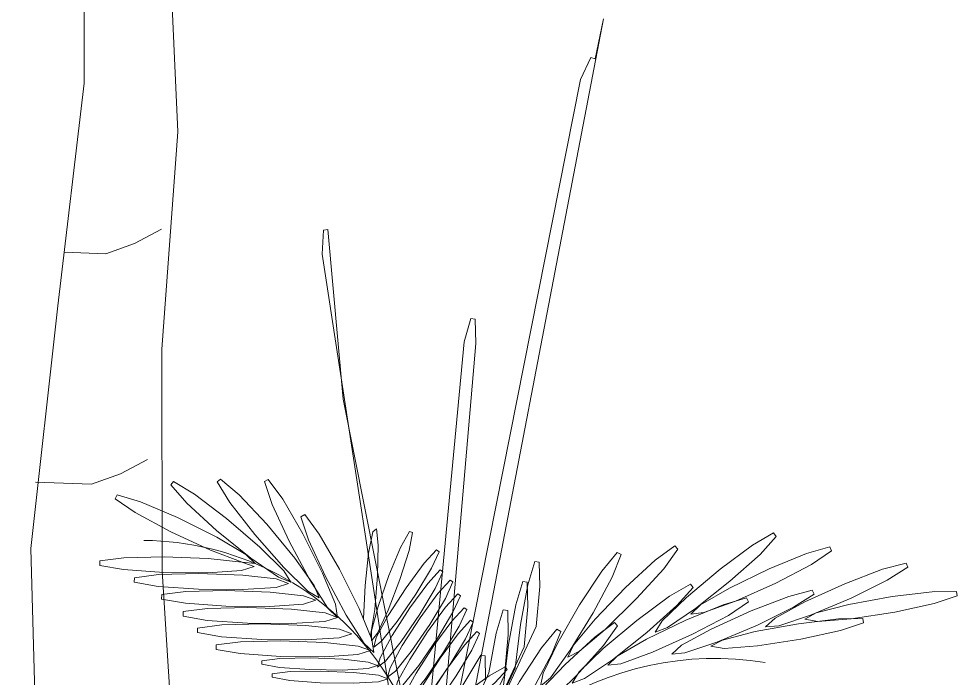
# Model space of a CAD drawing. Header units: inches. Extents: x 26.6 to 66.9, y -8.9 to 33.5.
# Drawn here: x 55.212 to 56.726, y 15.089 to 16.153 of the extents above; entities that cross this region are included whole.
import ezdxf

# ---------------------------------------------------------------- set-up
doc = ezdxf.new("R2010")
doc.units = ezdxf.units.IN
doc.header["$MEASUREMENT"] = 0
doc.layers.add('19', color=106, linetype='Continuous')
doc.layers.add('TREE E 1 75', color=9, linetype='Continuous', lineweight=5, transparency=0.6)

# ---------------------------------------------------------------- blocks, each defined once
blk = doc.blocks.new('A$C40756668')
at = {"layer": 'TREE E 1 75'}
for points in [[(2.1078, 0), (2.0256, 0.3122), (2.0256, 0.4407), (1.9613, 0.8475), (1.9399, 1.2116), (1.9184, 1.6827), (1.9185, 2.58), (1.9445, 3.2683), (1.9055, 3.6579), (1.8535, 4.476), (1.853, 4.8345), (1.879, 5.1851), (1.866, 5.4708), (1.7899, 6.0084), (1.788, 6.237), (1.747, 6.5437), (1.747, 6.6936), (1.747, 7.6254)], [(1.741, 0), (1.7256, 0.4621), (1.7256, 0.4621), (1.7042, 0.8261), (1.7256, 1.1473), (1.6827, 1.6613), (1.7279, 2.5545), (1.7065, 3.3684), (1.6636, 3.7324), (1.6419, 4.5129), (1.6854, 4.9043), (1.7278, 5.2638), (1.7278, 5.4714), (1.6472, 5.9946), (1.6224, 6.2667), (1.6635, 7.5638)], [(1.6956, 4.9907), (1.7626, 4.9882), (1.8093, 5.0049), (1.8527, 5.0282)], [(1.6496, 4.6197), (1.7398, 4.6163), (1.7865, 4.633), (1.8299, 4.6563)]]:
    blk.add_lwpolyline(points, dxfattribs=at)
for points in [[(1.7407, 7.9561, 0), (1.7385, 7.9987, 0), (1.7592, 8.1053, 0), (1.7962, 8.2421, 0), (2.251, 10.5388, 0), (2.2839, 10.6099, 0), (2.2977, 10.606, 0), (2.3249, 10.7345, 0), (1.8447, 8.2283, 0), (1.8038, 8.0926, 0), (1.765, 7.9911, 0), (1.7407, 7.9561, 0)], [(1.7334, 7.9872, 0), (1.7156, 8.0259, 0), (1.6953, 8.1326, 0), (1.6789, 8.2734, 0), (1.4174, 9.975, 0), (1.4216, 10.0532, 0), (1.4359, 10.0547, 0), (1.4853, 9.5074, 0), (1.7291, 8.2785, 0), (1.7414, 8.1373, 0), (1.743, 8.0287, 0), (1.7334, 7.9872, 0)], [(1.7316, 7.9879, 0), (1.7228, 8.0296, 0), (1.7265, 8.1381, 0), (1.7416, 8.279, 0), (1.8753, 9.692, 0), (1.8966, 9.7674, 0), (1.9108, 9.7657, 0), (1.9135, 9.6874, 0), (1.7916, 8.2729, 0), (1.7725, 8.1325, 0), (1.7501, 8.0262, 0), (1.7316, 7.9879, 0)], [(1.3158, 8.9174, 0), (1.276, 8.9326, 0), (1.1868, 8.9946, 0), (1.0766, 9.0838, 0), (0.9804, 9.1717, 0), (0.9286, 9.2305, 0), (0.9378, 9.2415, 0), (1.005, 9.2013, 0), (1.1089, 9.1225, 0), (1.2165, 9.0303, 0), (1.2936, 8.9538, 0), (1.3158, 8.9174, 0)], [(1.4076, 8.8665, 0), (1.3709, 8.8882, 0), (1.2935, 8.9644, 0), (1.1999, 9.0708, 0), (1.1199, 9.1737, 0), (1.0788, 9.2404, 0), (1.0897, 9.2497, 0), (1.1492, 9.1987, 0), (1.2383, 9.1036, 0), (1.3287, 8.9945, 0), (1.3918, 8.9061, 0), (1.4076, 8.8665, 0)], [(1.4667, 8.8032, 0), (1.4359, 8.8327, 0), (1.3776, 8.9243, 0), (1.3105, 9.0491, 0), (1.2557, 9.1674, 0), (1.2308, 9.2417, 0), (1.2435, 9.2483, 0), (1.2899, 9.1852, 0), (1.3553, 9.0724, 0), (1.4188, 8.9457, 0), (1.4603, 8.8454, 0), (1.4667, 8.8032, 0)], [(1.2014, 8.9766, 0), (1.1591, 8.9817, 0), (1.0575, 9.0201, 0), (0.929, 9.0798, 0), (0.8142, 9.1416, 0), (0.7497, 9.186, 0), (0.7559, 9.199, 0), (0.8309, 9.1763, 0), (0.9508, 9.1252, 0), (1.0776, 9.0619, 0), (1.1711, 9.0065, 0), (1.2014, 8.9766, 0)], [(1.5841, 8.6897, 0), (1.5533, 8.7192, 0), (1.4951, 8.8108, 0), (1.4279, 8.9356, 0), (1.3732, 9.0539, 0), (1.3482, 9.1282, 0), (1.361, 9.1348, 0), (1.4074, 9.0717, 0), (1.4727, 8.9589, 0), (1.5362, 8.8322, 0), (1.5777, 8.7319, 0), (1.5841, 8.6897, 0)], [(1.5508, 8.7998, 0), (1.5557, 8.9056, 0), (1.5669, 9.0104, 0), (1.5807, 9.0791, 0), (1.5925, 9.0887, 0), (1.5983, 9.036, 0), (1.5961, 8.9385, 0), (1.5868, 8.8291, 0), (1.5733, 8.7444, 0)], [(1.5763, 8.7279, 0), (1.5769, 8.7598, 0), (1.598, 8.8385, 0), (1.6328, 8.9389, 0), (1.6704, 9.0292, 0), (1.6987, 9.0806, 0), (1.7089, 9.077, 0), (1.6975, 9.0193, 0), (1.6684, 8.926, 0), (1.6307, 8.8266, 0), (1.5963, 8.7528, 0), (1.5763, 8.7279, 0)], [(2.4918, 8.756, 0), (2.5318, 8.7707, 0), (2.6217, 8.8317, 0), (2.7329, 8.9196, 0), (2.8301, 9.0064, 0), (2.8825, 9.0646, 0), (2.8735, 9.0757, 0), (2.8058, 9.0363, 0), (2.701, 8.9587, 0), (2.5924, 8.8677, 0), (2.5144, 8.7921, 0), (2.4918, 8.756, 0)], [(2.2098, 8.6751, 0), (2.2479, 8.6941, 0), (2.3307, 8.7644, 0), (2.4319, 8.8637, 0), (2.5192, 8.9604, 0), (2.5651, 9.0239, 0), (2.5549, 9.034, 0), (2.4918, 8.9875, 0), (2.396, 8.8992, 0), (2.2978, 8.797, 0), (2.2284, 8.7135, 0), (2.2098, 8.6751, 0)], [(2.6068, 8.8139, 0), (2.6492, 8.8185, 0), (2.7512, 8.8558, 0), (2.8805, 8.9139, 0), (2.9959, 8.9744, 0), (3.0609, 9.0181, 0), (3.0549, 9.0311, 0), (2.9796, 9.0093, 0), (2.8591, 8.9596, 0), (2.7316, 8.8978, 0), (2.6376, 8.8434, 0), (2.6068, 8.8139, 0)], [(1.5836, 8.7073, 0), (1.5917, 8.7382, 0), (1.6307, 8.8097, 0), (1.6883, 8.899, 0), (1.746, 8.9779, 0), (1.7857, 9.0213, 0), (1.7947, 9.0153, 0), (1.7701, 8.9619, 0), (1.7198, 8.8781, 0), (1.6597, 8.7904, 0), (1.6089, 8.7267, 0), (1.5836, 8.7073, 0)], [(2.1219, 8.581, 0), (2.1543, 8.6087, 0), (2.2175, 8.697, 0), (2.2914, 8.8179, 0), (2.3526, 8.933, 0), (2.3816, 9.0058, 0), (2.3693, 9.0131, 0), (2.3194, 8.9526, 0), (2.248, 8.8436, 0), (2.1776, 8.7206, 0), (2.1306, 8.6227, 0), (2.1219, 8.581, 0)], [(1.1976, 8.967, 0), (1.1576, 8.9817, 0), (1.0497, 8.9935, 0), (0.908, 8.9988, 0), (0.7777, 8.9958, 0), (0.7001, 8.9855, 0), (0.6997, 8.9711, 0), (0.7768, 8.9573, 0), (0.9069, 8.9484, 0), (1.0486, 8.9472, 0), (1.157, 8.9541, 0), (1.1976, 8.967, 0)], [(1.9257, 8.3315, 0), (1.9448, 8.3695, 0), (1.9689, 8.4754, 0), (2.1073, 8.7734, 0), (2.1192, 8.9032, 0), (2.1178, 8.9815, 0), (2.1036, 8.9835, 0), (2.081, 8.9085, 0), (2.0573, 8.7803, 0), (2.04, 8.6396, 0), (1.9175, 8.3733, 0), (1.9257, 8.3315, 0)], [(2.8478, 8.7723, 0), (2.8903, 8.7758, 0), (2.9932, 8.8106, 0), (3.1238, 8.8655, 0), (3.2407, 8.9231, 0), (3.3068, 8.9652, 0), (3.301, 8.9784, 0), (3.2253, 8.9584, 0), (3.1036, 8.9117, 0), (2.9746, 8.853, 0), (2.8792, 8.8011, 0), (2.8478, 8.7723, 0)], [(1.5958, 8.6423, 0), (1.6039, 8.6732, 0), (1.6429, 8.7447, 0), (1.7005, 8.834, 0), (1.7582, 8.9129, 0), (1.7979, 8.9563, 0), (1.8069, 8.9503, 0), (1.7823, 8.8969, 0), (1.732, 8.8131, 0), (1.6719, 8.7254, 0), (1.6211, 8.6617, 0), (1.5958, 8.6423, 0)], [(1.309, 8.9128, 0), (1.269, 8.9275, 0), (1.1611, 8.9393, 0), (1.0195, 8.9446, 0), (0.8891, 8.9416, 0), (0.8115, 8.9313, 0), (0.8112, 8.9169, 0), (0.8883, 8.9031, 0), (1.0183, 8.8942, 0), (1.16, 8.893, 0), (1.2684, 8.8999, 0), (1.309, 8.9128, 0)], [(1.6283, 8.6098, 0), (1.6364, 8.6407, 0), (1.6754, 8.7122, 0), (1.733, 8.8015, 0), (1.7907, 8.8804, 0), (1.8304, 8.9238, 0), (1.8394, 8.9178, 0), (1.8148, 8.8644, 0), (1.7645, 8.7806, 0), (1.7044, 8.6929, 0), (1.6536, 8.6292, 0), (1.6283, 8.6098, 0)], [(1.887, 8.2667, 0), (1.9061, 8.3048, 0), (1.9302, 8.4107, 0), (2.0686, 8.7086, 0), (2.0805, 8.8385, 0), (2.0791, 8.9168, 0), (2.0649, 8.9187, 0), (2.0423, 8.8437, 0), (2.0186, 8.7155, 0), (2.0013, 8.5749, 0), (1.8788, 8.3086, 0), (1.887, 8.2667, 0)], [(2.2238, 8.5909, 0), (2.2638, 8.6057, 0), (2.3536, 8.6667, 0), (2.4648, 8.7545, 0), (2.5621, 8.8413, 0), (2.6145, 8.8995, 0), (2.6054, 8.9107, 0), (2.5378, 8.8712, 0), (2.433, 8.7937, 0), (2.3244, 8.7026, 0), (2.2464, 8.6271, 0), (2.2238, 8.5909, 0)], [(1.3972, 8.8583, 0), (1.3572, 8.873, 0), (1.2492, 8.8849, 0), (1.1076, 8.8901, 0), (0.9773, 8.8871, 0), (0.8996, 8.8768, 0), (0.8993, 8.8625, 0), (0.9764, 8.8486, 0), (1.1065, 8.8397, 0), (1.2482, 8.8385, 0), (1.3566, 8.8455, 0), (1.3972, 8.8583, 0)], [(2.5454, 8.6849, 0), (2.5879, 8.6884, 0), (2.6907, 8.7232, 0), (2.8214, 8.7781, 0), (2.9383, 8.8357, 0), (3.0044, 8.8778, 0), (2.9986, 8.891, 0), (2.9229, 8.871, 0), (2.8012, 8.8243, 0), (2.6722, 8.7656, 0), (2.5768, 8.7137, 0), (2.5454, 8.6849, 0)], [(2.9741, 8.7973, 0), (3.0162, 8.7904, 0), (3.1244, 8.7991, 0), (3.2645, 8.8206, 0), (3.3919, 8.848, 0), (3.4663, 8.8728, 0), (3.4639, 8.8869, 0), (3.3856, 8.886, 0), (3.2561, 8.8703, 0), (3.1167, 8.8448, 0), (3.0116, 8.8176, 0), (2.9741, 8.7973, 0)], [(1.6527, 8.5651, 0), (1.6608, 8.596, 0), (1.6998, 8.6675, 0), (1.7574, 8.7569, 0), (1.8151, 8.8357, 0), (1.8548, 8.8791, 0), (1.8638, 8.8731, 0), (1.8392, 8.8198, 0), (1.7889, 8.7359, 0), (1.7288, 8.6482, 0), (1.678, 8.5846, 0), (1.6527, 8.5651, 0)], [(2.3388, 8.6488, 0), (2.3812, 8.6534, 0), (2.4832, 8.6907, 0), (2.6124, 8.7488, 0), (2.7279, 8.8093, 0), (2.7929, 8.8531, 0), (2.7868, 8.8661, 0), (2.7116, 8.8442, 0), (2.5911, 8.7945, 0), (2.4635, 8.7327, 0), (2.3695, 8.6784, 0), (2.3388, 8.6488, 0)], [(1.4667, 8.8032, 0), (1.4267, 8.8179, 0), (1.3187, 8.8298, 0), (1.1771, 8.835, 0), (1.0468, 8.832, 0), (0.9691, 8.8217, 0), (0.9688, 8.8074, 0), (1.0459, 8.7935, 0), (1.176, 8.7846, 0), (1.3177, 8.7834, 0), (1.426, 8.7904, 0), (1.4667, 8.8032, 0)], [(1.673, 8.5204, 0), (1.6811, 8.5513, 0), (1.7202, 8.6228, 0), (1.7777, 8.7122, 0), (1.8355, 8.7911, 0), (1.8751, 8.8344, 0), (1.8841, 8.8284, 0), (1.8595, 8.7751, 0), (1.8092, 8.6912, 0), (1.7491, 8.6036, 0), (1.6984, 8.5399, 0), (1.673, 8.5204, 0)], [(1.8237, 8.1752, 0), (1.8429, 8.2132, 0), (1.867, 8.3191, 0), (2.0054, 8.6171, 0), (2.0172, 8.7469, 0), (2.0159, 8.8252, 0), (2.0016, 8.8272, 0), (1.9791, 8.7522, 0), (1.9554, 8.624, 0), (1.8211, 8.3255, 0), (1.8156, 8.217, 0), (1.8237, 8.1752, 0)], [(2.6717, 8.7099, 0), (2.7138, 8.703, 0), (2.822, 8.7117, 0), (2.9621, 8.7332, 0), (3.0895, 8.7606, 0), (3.1638, 8.7853, 0), (3.1615, 8.7995, 0), (3.0831, 8.7986, 0), (2.9537, 8.7829, 0), (2.8143, 8.7574, 0), (2.7092, 8.7302, 0), (2.6717, 8.7099, 0)], [(1.5131, 8.7502, 0), (1.4731, 8.7649, 0), (1.3651, 8.7767, 0), (1.2235, 8.782, 0), (1.0932, 8.779, 0), (1.0155, 8.7687, 0), (1.0152, 8.7543, 0), (1.0923, 8.7405, 0), (1.2224, 8.7316, 0), (1.3641, 8.7304, 0), (1.4725, 8.7373, 0), (1.5131, 8.7502, 0)], [(1.6933, 8.4798, 0), (1.7015, 8.5107, 0), (1.7405, 8.5822, 0), (1.798, 8.6716, 0), (1.8558, 8.7504, 0), (1.8954, 8.7938, 0), (1.9044, 8.7878, 0), (1.8798, 8.7345, 0), (1.8295, 8.6506, 0), (1.7694, 8.5629, 0), (1.7187, 8.4993, 0), (1.6933, 8.4798, 0)], [(2.0154, 8.4275, 0), (2.0536, 8.4465, 0), (2.1364, 8.5168, 0), (2.2375, 8.616, 0), (2.3249, 8.7128, 0), (2.3707, 8.7763, 0), (2.3605, 8.7864, 0), (2.2975, 8.7399, 0), (2.2017, 8.6515, 0), (2.1034, 8.5494, 0), (2.034, 8.4659, 0), (2.0154, 8.4275, 0)], [(1.7137, 8.4432, 0), (1.7218, 8.4741, 0), (1.7608, 8.5456, 0), (1.8183, 8.635, 0), (1.8761, 8.7139, 0), (1.9158, 8.7572, 0), (1.9247, 8.7513, 0), (1.9002, 8.6979, 0), (1.8499, 8.6141, 0), (1.7898, 8.5264, 0), (1.739, 8.4627, 0), (1.7137, 8.4432, 0)], [(1.9276, 8.3333, 0), (1.96, 8.361, 0), (2.0232, 8.4494, 0), (2.0971, 8.5703, 0), (2.1583, 8.6854, 0), (2.1873, 8.7581, 0), (2.1749, 8.7655, 0), (2.1251, 8.705, 0), (2.0537, 8.596, 0), (1.9833, 8.473, 0), (1.9363, 8.3751, 0), (1.9276, 8.3333, 0)], [(1.5733, 8.6959, 0), (1.5333, 8.7106, 0), (1.4254, 8.7225, 0), (1.2838, 8.7277, 0), (1.1534, 8.7247, 0), (1.0758, 8.7144, 0), (1.0755, 8.7, 0), (1.1526, 8.6862, 0), (1.2826, 8.6773, 0), (1.4243, 8.6761, 0), (1.5327, 8.6831, 0), (1.5733, 8.6959, 0)], [(1.7512, 8.0288, 0), (1.7703, 8.0669, 0), (1.7944, 8.1728, 0), (1.8158, 8.3129, 0), (1.9447, 8.6006, 0), (1.9433, 8.6789, 0), (1.9291, 8.6809, 0), (1.7896, 8.448, 0), (1.7658, 8.3198, 0), (1.7485, 8.1791, 0), (1.743, 8.0707, 0), (1.7512, 8.0288, 0)], [(1.5957, 8.6477, 0), (1.5657, 8.6589, 0), (1.4848, 8.6682, 0), (1.3786, 8.6727, 0), (1.2809, 8.6709, 0), (1.2226, 8.6635, 0), (1.2223, 8.6527, 0), (1.2801, 8.642, 0), (1.3776, 8.6349, 0), (1.4839, 8.6334, 0), (1.5652, 8.6382, 0), (1.5957, 8.6477, 0)], [(1.6291, 8.6052, 0), (1.5991, 8.6163, 0), (1.5182, 8.6256, 0), (1.412, 8.6301, 0), (1.3143, 8.6284, 0), (1.256, 8.6209, 0), (1.2557, 8.6101, 0), (1.3135, 8.5995, 0), (1.411, 8.5923, 0), (1.5172, 8.5909, 0), (1.5986, 8.5957, 0), (1.6291, 8.6052, 0)], [(1.7169, 8.4088, 0), (1.7343, 8.4356, 0), (1.7938, 8.4913, 0), (1.8764, 8.5581, 0), (1.956, 8.6149, 0), (2.0073, 8.6436, 0), (2.0139, 8.6351, 0), (1.9739, 8.5922, 0), (1.8998, 8.5283, 0), (1.8153, 8.4639, 0), (1.7471, 8.4194, 0), (1.7169, 8.4088, 0)]]:
    blk.add_polyline3d(points, dxfattribs=at)
for centre, radius, start, end in [((0.834, 8.1124), 0.9393, 345.4113, 89.4907), ((2.6855, 7.6647), 1.0059, 80.8087, 165.1802)]:
    blk.add_arc(centre, radius, start, end, dxfattribs=at)

msp = doc.modelspace()

# ---------------------------------------------------------------- block references
at = {"layer": '19'}
msp.add_blockref('A$C40756668', (53.5892, 10.7857), dxfattribs=at)
at = {"layer": '19', "xscale": 0.5, "yscale": 0.5, "zscale": 0.5}
msp.add_blockref('A$C40756668', (54.9924, 10.7857), dxfattribs=at)

doc.saveas('drawing.dxf')
